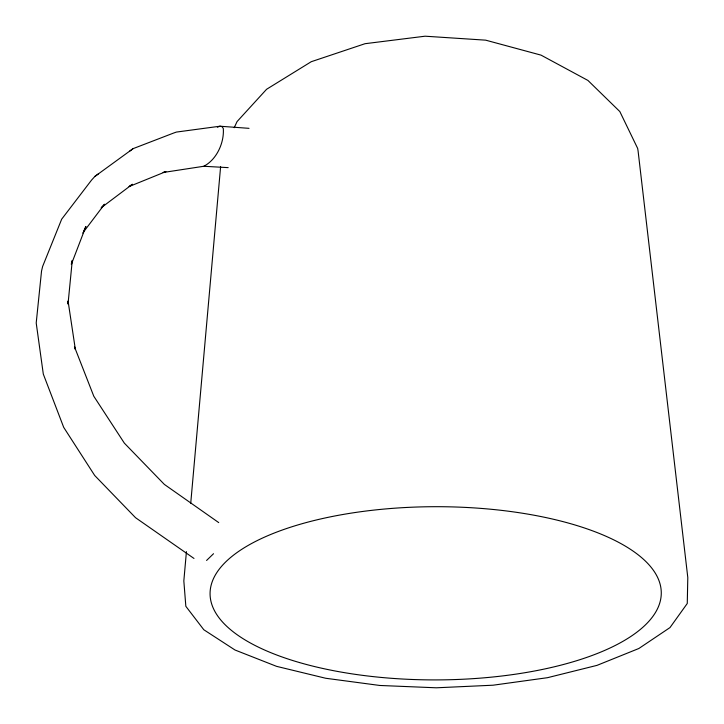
<?xml version="1.0" encoding="UTF-8"?>
<svg xmlns="http://www.w3.org/2000/svg" width="724" height="724" viewBox="0 0 724 724"><rect width="100%" height="100%" fill="white"/><g stroke="black" fill="none" stroke-linecap="round" stroke-linejoin="round"><path stroke-width="1.09" d="M67.965 303.953L68.065 301.021L75.341 349.285L74.454 346.778L93.803 396.245L124.356 443.142L164.366 484.419L218.729 522.601M186.43 551.643L183.833 580.91L185.842 606.314L203.806 629.744L235.019 650.016L276.577 666.351L325.7 678.261L379.783 685.465L436.373 687.8L493.08 685.203L547.489 677.691L597.019 665.365L638.858 648.496L669.99 627.581L687.266 603.49L687.8 577.526L638.07 150.836L637.654 148.402L619.835 111.559L587.942 80.445L541.045 55.133L485.677 40.164L425.088 36.2L365.068 43.693L311.257 61.703L266.586 89.278L237.065 121.578L234.205 127.714M190.729 503.243L220.612 166.683M68.038 303.818L72.273 260.45L71.278 264.224M71.432 264.124L85.894 226.476L83.649 231.336M82.726 233.047L104.537 204.231L101.84 207.073M98.536 173.76L94.907 176.412L91.523 180.131L61.676 219.182L42.626 266.45L41.53 271.093L36.209 322.976L43.304 374.091L63.694 427.341L94.699 475.487L135.551 517.705L193.987 558.448M213.526 553.715L206.575 560.457M101.161 207.779L132.411 184.258L129.071 186.575L165.932 171.597L163.099 172.502L203.797 166.267C216.702 159.633 224.386 142.628 223.291 128.419L221.969 126.628L219.942 126.22L176.33 132.085L173.389 133.135L133.08 148.646L94.907 176.412M129.677 151.144L133.08 148.646M217.363 127.207L219.942 126.22L249.029 128.338M203.797 166.267L228.178 167.633M299.501 662.56A225.607 86.609 -0.1 0 0 659.555 603.644A225.607 86.609 -0.1 0 0 348.054 513.624A225.607 86.609 -0.1 0 0 299.501 662.56"/></g></svg>
